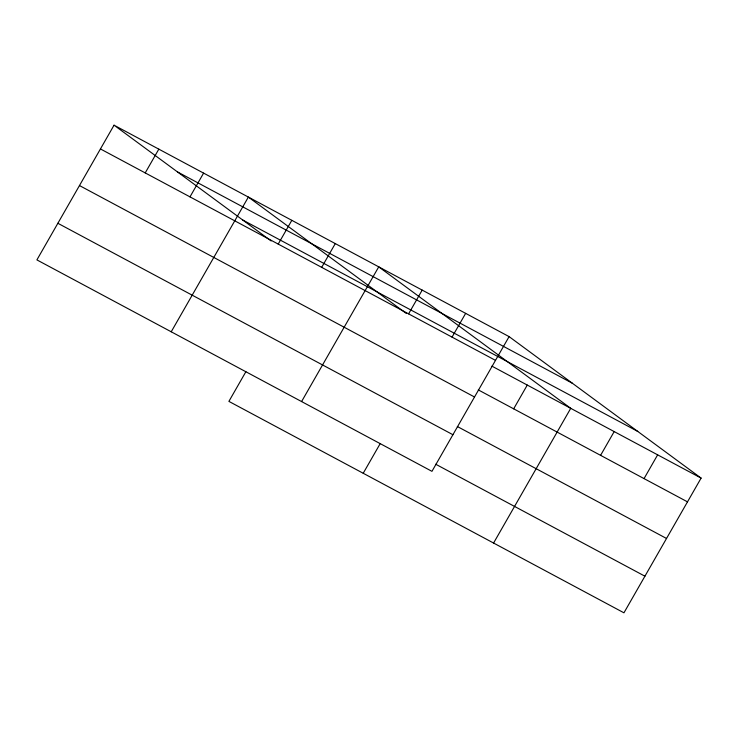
<?xml version="1.0" encoding="UTF-8"?>
<svg xmlns="http://www.w3.org/2000/svg" width="738" height="738" viewBox="0 0 738 738"><rect width="100%" height="100%" fill="white"/><g stroke="black" fill="none" stroke-linecap="round" stroke-linejoin="round"><path stroke-width="1.11" d="M114.049 125.183L36.9 259.896L431.951 471.333L509.1 336.62L114.049 125.183L271.15 240.957M145.22 172.904L158.827 149.15M189.989 196.871L203.596 173.116M171.216 331.786L248.365 197.074L406.389 313.521M278.217 244.084L291.824 220.33M245.902 371.684L228.9 401.38L623.951 612.817L701.1 478.104L509.1 336.62M321.676 267.35L335.283 243.595M301.584 401.564L378.732 266.852L570.732 408.326L493.584 543.039M408.584 313.862L422.191 290.108M363.216 473.261L380.218 443.575M452.043 337.118L465.65 313.364M513.676 408.824L527.273 385.07M600.584 455.346L614.191 431.582M644.043 478.602L657.641 454.848M177.406 171.871L572.467 383.308M242.691 219.979L637.743 431.416M100.442 148.947L495.502 360.375M491.905 366.14L701.1 478.104M478.298 389.895L687.493 501.858M79.473 185.561L474.525 396.998M457.329 426.509L666.525 538.472M57.868 223.282L452.92 434.719M435.724 464.239L644.92 576.193"/></g></svg>
